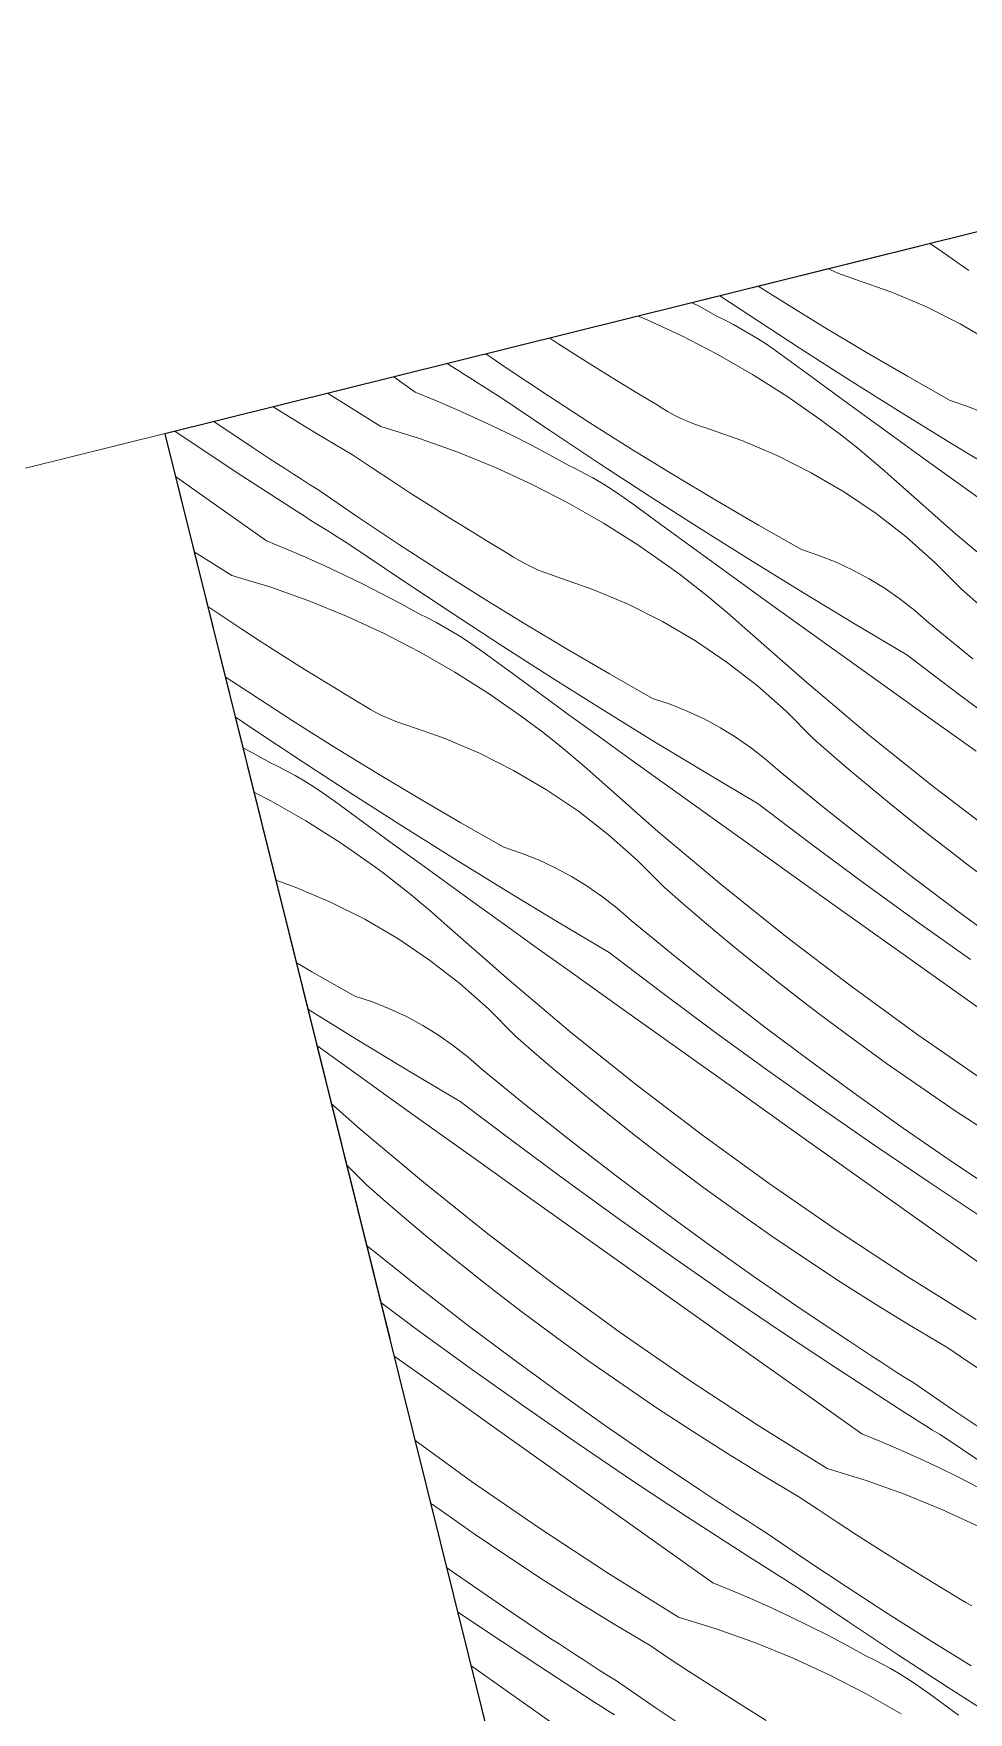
# Model space of a CAD drawing. Header units: millimetres. Extents: x -6376 to 18241, y -2739 to 17970.
# Drawn here: x 3204 to 3746, y 74 to 1047 of the extents above; entities that cross this region are included whole.
import ezdxf

# ---------------------------------------------------------------- set-up
doc = ezdxf.new("R2010")
doc.units = ezdxf.units.MM
doc.header["$MEASUREMENT"] = 0
doc.linetypes.add('Невидимі', pattern=[195.611112, 141.111112, -54.5])
for name, color, linetype in [('101 Стіни', 7, 'Continuous'), ('102 Колони', 7, 'Continuous'), ('103 Балки', 7, 'Continuous')]:
    doc.layers.add(name, color=color, linetype=linetype)
for name, color, linetype, lineweight, true_color in [('101 Стіни_Ном._пера__1', 18, 'Continuous', 25, 0x040404), ('102 Колони_Ном._пера__1', 18, 'Continuous', 25, 0x040404), ('103 Балки_Ном._пера__38', 253, 'Continuous', 13, 0xa4a4a4), ('Двери ARCHICAD_Ном._пера__102', 252, 'Continuous', 5, 0x898989)]:
    doc.layers.add(name, color=color, linetype=linetype, lineweight=lineweight, true_color=true_color)
doc.layers.add('102 Колони_Ном._пера__3', color=255, linetype='Continuous', lineweight=13)

# ---------------------------------------------------------------- blocks, each defined once
blk = doc.blocks.new('Simple Door Opening')
at = {"layer": 'Двери ARCHICAD_Ном._пера__102', "color": 252, "linetype": 'Continuous', "lineweight": 5, "true_color": 0x898989}
blk.add_line((1615, 0), (1615, -540), dxfattribs=at)
blk = doc.blocks.new('Стіна_1', base_point=(-6376.21, -1583.91))
at = {"layer": '101 Стіни_Ном._пера__1', "color": 18, "linetype": 'Continuous', "lineweight": 25, "true_color": 0x040404}
blk.add_line((3280.31, 814.86), (3410.49, 290.79), dxfattribs=at)
at = {"layer": 'Двери ARCHICAD_Ном._пера__102', "color": 252, "linetype": 'Continuous', "lineweight": 5, "true_color": 0x898989, "zscale": 1000, "rotation": 13.95045549855258}
blk.add_blockref('Simple Door Opening', (1712.94, 425.51), dxfattribs=at)
blk = doc.blocks.new('*X34')
at = {"layer": '102 Колони_Ном._пера__3', "color": 255, "linetype": 'Continuous', "lineweight": 13}
for p, q in [((3723.38, 924.92), (3726.69, 922.83)), ((3726.69, 922.83), (3745.99, 909.38)), ((3665.02, 910.13), (3664.63, 910.33)), ((3668.61, 908.5), (3665.02, 910.13)), ((3672.27, 907), (3668.61, 908.5)), ((3675.97, 905.63), (3672.27, 907)), ((3679.72, 904.38), (3675.97, 905.63)), ((3700.66, 897.09), (3679.72, 904.38)), ((3618.47, 883.65), (3601.78, 894.72)), ((3636.76, 892.15), (3623.96, 900.23)), ((3721.09, 888.44), (3700.66, 897.09)), ((3585.69, 890.72), (3589.26, 888.84)), ((3589.26, 888.84), (3600.02, 882.93)), ((3661.1, 877.17), (3636.76, 892.15)), ((3740.91, 878.49), (3721.09, 888.44)), ((3554.39, 882.94), (3557.93, 881.5)), ((3557.93, 881.5), (3579.29, 871.66)), ((3604.84, 880.55), (3600.02, 882.93)), ((3609.62, 878.07), (3604.84, 880.55)), ((3614.33, 875.47), (3609.62, 878.07)), ((3618.98, 872.76), (3614.33, 875.47)), ((3647.72, 864.58), (3618.47, 883.65)), ((3685.62, 862.48), (3661.1, 877.17)), ((3760.04, 867.27), (3740.91, 878.49)), ((3508.47, 866.79), (3503.2, 870.23)), ((3519.69, 859.61), (3508.47, 866.79)), ((3579.29, 871.66), (3600.2, 860.89)), ((3623.56, 869.94), (3618.98, 872.76)), ((3628.08, 867.02), (3623.56, 869.94)), ((3632.53, 863.99), (3628.08, 867.02)), ((3478.61, 852.58), (3466.21, 861.04)), ((3530.96, 852.51), (3519.69, 859.61)), ((3600.2, 860.89), (3620.61, 849.2)), ((3636.9, 860.86), (3632.53, 863.99)), ((3653.76, 848.52), (3636.9, 860.86)), ((3677.12, 845.76), (3647.72, 864.58)), ((3710.31, 848.09), (3685.62, 862.48)), ((3425.28, 838.96), (3412.85, 847.79)), ((3446.55, 853.78), (3443.87, 855.49)), ((3450.5, 851.26), (3446.55, 853.78)), ((3454.45, 848.75), (3450.5, 851.26)), ((3458.4, 846.25), (3454.45, 848.75)), ((3462.36, 843.75), (3458.4, 846.25)), ((3502.4, 836.75), (3478.61, 852.58)), ((3542.28, 845.48), (3530.96, 852.51)), ((3620.61, 849.2), (3640.48, 836.62)), ((3670.64, 836.2), (3653.76, 848.52)), ((3735.17, 833.99), (3710.31, 848.09)), ((3405.31, 819), (3374.45, 838.25)), ((3425.28, 838.96), (3436.63, 834.32)), ((3466.31, 841.26), (3462.36, 843.75)), ((3470.28, 838.77), (3466.31, 841.26)), ((3474.24, 836.28), (3470.28, 838.77)), ((3503.17, 816.74), (3474.24, 836.28)), ((3526.38, 821.2), (3502.4, 836.75)), ((3553.64, 838.54), (3542.28, 845.48)), ((3565.06, 831.68), (3553.64, 838.54)), ((3640.48, 836.62), (3659.78, 823.17)), ((3706.67, 827.18), (3677.12, 845.76)), ((3347.58, 827.58), (3343.06, 830.45)), ((3368.16, 814.94), (3347.58, 827.58)), ((3436.63, 834.32), (3447.91, 829.49)), ((3447.91, 829.49), (3459.11, 824.48)), ((3568.39, 829.56), (3565.06, 831.68)), ((3571.8, 827.56), (3568.39, 829.56)), ((3575.27, 825.68), (3571.8, 827.56)), ((3687.53, 823.91), (3670.64, 836.2)), ((3736.38, 808.84), (3706.67, 827.18)), ((3745.34, 830.58), (3735.17, 833.99)), ((3755.29, 826.59), (3745.34, 830.58)), ((3331.5, 806.6), (3308.66, 821.9)), ((3405.31, 819), (3427.79, 812.08)), ((3459.11, 824.48), (3470.23, 819.29)), ((3470.23, 819.29), (3481.26, 813.91)), ((3550.55, 805.94), (3526.38, 821.2)), ((3578.81, 823.92), (3575.27, 825.68)), ((3582.4, 822.29), (3578.81, 823.92)), ((3586.06, 820.79), (3582.4, 822.29)), ((3589.76, 819.42), (3586.06, 820.79)), ((3593.51, 818.17), (3589.76, 819.42)), ((3614.45, 810.88), (3593.51, 818.17)), ((3665.3, 819.08), (3659.78, 823.17)), ((3670.77, 814.92), (3665.3, 819.08)), ((3704.45, 811.64), (3687.53, 823.91)), ((3292.57, 811.91), (3286.09, 816.3)), ((3324.37, 790.83), (3292.57, 811.91)), ((3388.92, 802.61), (3368.16, 814.94)), ((3427.79, 812.08), (3449.94, 804.17)), ((3481.26, 813.91), (3492.2, 808.36)), ((3492.2, 808.36), (3503.05, 802.63)), ((3532.26, 797.43), (3503.17, 816.74)), ((3634.88, 802.23), (3614.45, 810.88)), ((3676.18, 810.69), (3670.77, 814.92)), ((3681.54, 806.39), (3676.18, 810.69)), ((3721.39, 799.41), (3704.45, 811.64)), ((3766.24, 790.75), (3736.38, 808.84)), ((3336.13, 803.55), (3331.5, 806.6)), ((3340.78, 800.51), (3336.13, 803.55)), ((3345.43, 797.48), (3340.78, 800.51)), ((3350.09, 794.46), (3345.43, 797.48)), ((3399.98, 795.19), (3388.92, 802.61)), ((3449.94, 804.17), (3471.72, 795.29)), ((3503.05, 802.63), (3513.81, 796.72)), ((3561.5, 778.37), (3532.26, 797.43)), ((3574.89, 790.96), (3550.55, 805.94)), ((3654.7, 792.28), (3634.88, 802.23)), ((3686.85, 802.02), (3681.54, 806.39)), ((3692.09, 797.58), (3686.85, 802.02)), ((3697.28, 793.08), (3692.09, 797.58)), ((3738.34, 787.2), (3721.39, 799.41)), ((3306.98, 775.53), (3286.45, 790.12)), ((3356.4, 770.09), (3324.37, 790.83)), ((3354.76, 791.45), (3350.09, 794.46)), ((3359.43, 788.45), (3354.76, 791.45)), ((3364.11, 785.46), (3359.43, 788.45)), ((3411.1, 787.85), (3399.98, 795.19)), ((3422.26, 780.58), (3411.1, 787.85)), ((3471.72, 795.29), (3493.08, 785.45)), ((3518.63, 794.34), (3513.81, 796.72)), ((3523.4, 791.86), (3518.63, 794.34)), ((3528.12, 789.26), (3523.4, 791.86)), ((3532.77, 786.55), (3528.12, 789.26)), ((3599.41, 776.27), (3574.89, 790.96)), ((3673.83, 781.06), (3654.7, 792.28)), ((3702.41, 788.51), (3697.28, 793.08)), ((3738.28, 756.88), (3702.41, 788.51)), ((3368.79, 782.48), (3364.11, 785.46)), ((3392.4, 766.37), (3368.79, 782.48)), ((3433.48, 773.4), (3422.26, 780.58)), ((3493.08, 785.45), (3513.99, 774.68)), ((3537.35, 783.73), (3532.77, 786.55)), ((3541.87, 780.81), (3537.35, 783.73)), ((3546.31, 777.78), (3541.87, 780.81)), ((3590.91, 759.55), (3561.5, 778.37)), ((3692.19, 768.62), (3673.83, 781.06)), ((3755.32, 775.02), (3738.34, 787.2)), ((3339.07, 752.75), (3306.98, 775.53)), ((3360.34, 767.57), (3356.4, 770.09)), ((3444.75, 766.3), (3433.48, 773.4)), ((3513.99, 774.68), (3534.4, 762.99)), ((3550.69, 774.65), (3546.31, 777.78)), ((3567.55, 762.31), (3550.69, 774.65)), ((3624.1, 761.88), (3599.41, 776.27)), ((3709.71, 755.02), (3692.19, 768.62)), ((3364.29, 765.05), (3360.34, 767.57)), ((3368.24, 762.54), (3364.29, 765.05)), ((3372.19, 760.04), (3368.24, 762.54)), ((3376.14, 757.54), (3372.19, 760.04)), ((3416.19, 750.54), (3392.4, 766.37)), ((3456.07, 759.27), (3444.75, 766.3)), ((3467.43, 752.33), (3456.07, 759.27)), ((3534.4, 762.99), (3554.27, 750.41)), ((3584.43, 749.99), (3567.55, 762.31)), ((3620.46, 740.97), (3590.91, 759.55)), ((3648.96, 747.78), (3624.1, 761.88)), ((3339.07, 752.75), (3350.42, 748.11)), ((3380.1, 755.05), (3376.14, 757.54)), ((3384.06, 752.56), (3380.1, 755.05)), ((3388.03, 750.07), (3384.06, 752.56)), ((3416.96, 730.53), (3388.03, 750.07)), ((3440.17, 734.99), (3416.19, 750.54)), ((3478.85, 745.47), (3467.43, 752.33)), ((3554.27, 750.41), (3573.57, 736.96)), ((3601.32, 737.7), (3584.43, 749.99)), ((3726.3, 740.3), (3709.71, 755.02)), ((3774.88, 726.11), (3738.28, 756.88)), ((3319.1, 732.79), (3297.32, 746.37)), ((3350.42, 748.11), (3361.7, 743.28)), ((3361.7, 743.28), (3372.9, 738.27)), ((3482.18, 743.35), (3478.85, 745.47)), ((3485.59, 741.35), (3482.18, 743.35)), ((3489.06, 739.47), (3485.59, 741.35)), ((3492.6, 737.71), (3489.06, 739.47)), ((3650.17, 722.63), (3620.46, 740.97)), ((3659.12, 744.37), (3648.96, 747.78)), ((3669.08, 740.38), (3659.12, 744.37)), ((3678.8, 735.84), (3669.08, 740.38)), ((3741.91, 724.54), (3726.3, 740.3)), ((3319.1, 732.79), (3341.58, 725.87)), ((3372.9, 738.27), (3384.02, 733.08)), ((3384.02, 733.08), (3395.05, 727.7)), ((3446.05, 711.22), (3416.96, 730.53)), ((3464.34, 719.73), (3440.17, 734.99)), ((3496.19, 736.08), (3492.6, 737.71)), ((3499.84, 734.58), (3496.19, 736.08)), ((3503.55, 733.21), (3499.84, 734.58)), ((3507.29, 731.96), (3503.55, 733.21)), ((3528.24, 724.67), (3507.29, 731.96)), ((3579.09, 732.87), (3573.57, 736.96)), ((3584.56, 728.71), (3579.09, 732.87)), ((3618.24, 725.43), (3601.32, 737.7)), ((3688.24, 730.75), (3678.8, 735.84)), ((3697.38, 725.14), (3688.24, 730.75)), ((3341.58, 725.87), (3363.73, 717.96)), ((3395.05, 727.7), (3405.99, 722.15)), ((3405.99, 722.15), (3416.84, 716.41)), ((3488.68, 704.75), (3464.34, 719.73)), ((3548.67, 716.02), (3528.24, 724.67)), ((3589.97, 724.48), (3584.56, 728.71)), ((3595.33, 720.18), (3589.97, 724.48)), ((3600.63, 715.81), (3595.33, 720.18)), ((3635.18, 713.2), (3618.24, 725.43)), ((3680.03, 704.54), (3650.17, 722.63)), ((3706.18, 719.01), (3697.38, 725.14)), ((3752.85, 715.01), (3741.91, 724.54)), ((3313.77, 708.98), (3305.17, 714.75)), ((3363.73, 717.96), (3385.51, 709.08)), ((3416.84, 716.41), (3427.6, 710.51)), ((3432.42, 708.13), (3427.6, 710.51)), ((3475.29, 692.16), (3446.05, 711.22)), ((3568.49, 706.07), (3548.67, 716.02)), ((3605.88, 711.37), (3600.63, 715.81)), ((3611.07, 706.87), (3605.88, 711.37)), ((3652.13, 700.99), (3635.18, 713.2)), ((3714.63, 712.4), (3706.18, 719.01)), ((3722.68, 705.31), (3714.63, 712.4)), ((3324.89, 701.64), (3313.77, 708.98)), ((3336.05, 694.37), (3324.89, 701.64)), ((3385.51, 709.08), (3406.87, 699.24)), ((3437.19, 705.64), (3432.42, 708.13)), ((3441.91, 703.05), (3437.19, 705.64)), ((3446.56, 700.34), (3441.91, 703.05)), ((3451.14, 697.52), (3446.56, 700.34)), ((3513.2, 690.06), (3488.68, 704.75)), ((3587.62, 694.85), (3568.49, 706.07)), ((3616.2, 702.3), (3611.07, 706.87)), ((3652.07, 670.67), (3616.2, 702.3)), ((3669.11, 688.81), (3652.13, 700.99)), ((3710.04, 686.69), (3680.03, 704.54)), ((3748.26, 684.39), (3722.68, 705.31)), ((3347.27, 687.19), (3336.05, 694.37)), ((3406.87, 699.24), (3427.78, 688.47)), ((3455.66, 694.6), (3451.14, 697.52)), ((3460.1, 691.57), (3455.66, 694.6)), ((3464.48, 688.44), (3460.1, 691.57)), ((3504.7, 673.34), (3475.29, 692.16)), ((3605.98, 682.41), (3587.62, 694.85)), ((3358.54, 680.09), (3347.27, 687.19)), ((3427.78, 688.47), (3448.19, 676.78)), ((3481.34, 676.1), (3464.48, 688.44)), ((3537.89, 675.67), (3513.2, 690.06)), ((3623.5, 668.81), (3605.98, 682.41)), ((3686.11, 676.65), (3669.11, 688.81)), ((3740.45, 663.64), (3710.04, 686.69)), ((3329.98, 664.33), (3315.27, 674.12)), ((3369.85, 673.06), (3358.54, 680.09)), ((3381.22, 666.12), (3369.85, 673.06)), ((3448.19, 676.78), (3468.06, 664.2)), ((3498.22, 663.78), (3481.34, 676.1)), ((3534.25, 654.76), (3504.7, 673.34)), ((3562.75, 661.57), (3537.89, 675.67)), ((3718.13, 653.8), (3686.11, 676.65)), ((3353.96, 648.78), (3329.98, 664.33)), ((3392.64, 659.25), (3381.22, 666.12)), ((3468.06, 664.2), (3487.36, 650.75)), ((3515.11, 651.49), (3498.22, 663.78)), ((3572.91, 658.16), (3562.75, 661.57)), ((3640.09, 654.09), (3623.5, 668.81)), ((3688.67, 639.9), (3652.07, 670.67)), ((3771.09, 640.91), (3740.45, 663.64)), ((3395.97, 657.14), (3392.64, 659.25)), ((3399.38, 655.14), (3395.97, 657.14)), ((3402.85, 653.26), (3399.38, 655.14)), ((3406.39, 651.5), (3402.85, 653.26)), ((3563.96, 636.42), (3534.25, 654.76)), ((3582.87, 654.17), (3572.91, 658.16)), ((3592.59, 649.63), (3582.87, 654.17)), ((3655.7, 638.33), (3640.09, 654.09)), ((3750.17, 630.95), (3718.13, 653.8)), ((3330.75, 644.32), (3321.04, 650.88)), ((3359.84, 625.01), (3330.75, 644.32)), ((3378.13, 633.51), (3353.96, 648.78)), ((3409.98, 649.87), (3406.39, 651.5)), ((3413.63, 648.37), (3409.98, 649.87)), ((3417.34, 647), (3413.63, 648.37)), ((3421.08, 645.75), (3417.34, 647)), ((3442.03, 638.46), (3421.08, 645.75)), ((3492.88, 646.66), (3487.36, 650.75)), ((3498.35, 642.5), (3492.88, 646.66)), ((3503.76, 638.27), (3498.35, 642.5)), ((3532.03, 639.22), (3515.11, 651.49)), ((3602.03, 644.54), (3592.59, 649.63)), ((3611.17, 638.93), (3602.03, 644.54)), ((3325.5, 632.91), (3330.63, 630.2)), ((3402.47, 618.54), (3378.13, 633.51)), ((3462.46, 629.81), (3442.03, 638.46)), ((3509.12, 633.97), (3503.76, 638.27)), ((3514.42, 629.6), (3509.12, 633.97)), ((3548.97, 626.99), (3532.03, 639.22)), ((3593.82, 618.33), (3563.96, 636.42)), ((3619.97, 632.8), (3611.17, 638.93)), ((3628.42, 626.19), (3619.97, 632.8)), ((3666.64, 628.8), (3655.7, 638.33)), ((3725.99, 610.01), (3688.67, 639.9)), ((3330.63, 630.2), (3341.38, 624.3)), ((3346.21, 621.92), (3341.38, 624.3)), ((3389.08, 605.95), (3359.84, 625.01)), ((3482.28, 619.86), (3462.46, 629.81)), ((3519.67, 625.16), (3514.42, 629.6)), ((3524.86, 620.66), (3519.67, 625.16)), ((3565.92, 614.78), (3548.97, 626.99)), ((3636.47, 619.1), (3628.42, 626.19)), ((3677.67, 619.38), (3666.64, 628.8)), ((3350.98, 619.43), (3346.21, 621.92)), ((3355.7, 616.84), (3350.98, 619.43)), ((3360.34, 614.13), (3355.7, 616.84)), ((3364.93, 611.31), (3360.34, 614.13)), ((3426.99, 603.85), (3402.47, 618.54)), ((3501.41, 608.64), (3482.28, 619.86)), ((3529.99, 616.09), (3524.86, 620.66)), ((3565.86, 584.46), (3529.99, 616.09)), ((3582.9, 602.6), (3565.92, 614.78)), ((3623.83, 600.48), (3593.82, 618.33)), ((3662.05, 598.18), (3636.47, 619.1)), ((3688.78, 610.05), (3677.67, 619.38)), ((3331.88, 607.25), (3341.57, 602.26)), ((3369.45, 608.39), (3364.93, 611.31)), ((3373.89, 605.36), (3369.45, 608.39)), ((3378.27, 602.23), (3373.89, 605.36)), ((3418.49, 587.13), (3389.08, 605.95)), ((3451.68, 589.46), (3426.99, 603.85)), ((3519.77, 596.2), (3501.41, 608.64)), ((3699.98, 600.82), (3688.78, 610.05)), ((3764, 581), (3725.99, 610.01)), ((3341.57, 602.26), (3361.98, 590.57)), ((3395.13, 589.89), (3378.27, 602.23)), ((3537.29, 582.6), (3519.77, 596.2)), ((3599.9, 590.44), (3582.9, 602.6)), ((3654.24, 577.43), (3623.83, 600.48)), ((3687.91, 577.61), (3662.05, 598.18)), ((3711.26, 591.7), (3699.98, 600.82)), ((3361.98, 590.57), (3381.85, 577.99)), ((3412, 577.57), (3395.13, 589.89)), ((3448.04, 568.55), (3418.49, 587.13)), ((3476.54, 575.36), (3451.68, 589.46)), ((3602.46, 553.69), (3565.86, 584.46)), ((3631.92, 567.58), (3599.9, 590.44)), ((3722.62, 582.67), (3711.26, 591.7)), ((3381.85, 577.99), (3401.14, 564.54)), ((3428.9, 565.28), (3412, 577.57)), ((3486.7, 571.94), (3476.54, 575.36)), ((3553.88, 567.88), (3537.29, 582.6)), ((3684.88, 554.7), (3654.24, 577.43)), ((3714.06, 557.4), (3687.91, 577.61)), ((3734.06, 573.75), (3722.62, 582.67)), ((3745.59, 564.94), (3734.06, 573.75)), ((3406.67, 560.45), (3401.14, 564.54)), ((3445.82, 553.01), (3428.9, 565.28)), ((3477.75, 550.21), (3448.04, 568.55)), ((3496.66, 567.96), (3486.7, 571.94)), ((3506.38, 563.42), (3496.66, 567.96)), ((3569.49, 552.12), (3553.88, 567.88)), ((3663.96, 544.74), (3631.92, 567.58)), ((3764.94, 550.49), (3745.59, 564.94)), ((3355.82, 552.25), (3344.57, 556.17)), ((3412.14, 556.29), (3406.67, 560.45)), ((3417.55, 552.06), (3412.14, 556.29)), ((3515.82, 558.33), (3506.38, 563.42)), ((3524.96, 552.72), (3515.82, 558.33)), ((3715.77, 532.3), (3684.88, 554.7)), ((3740.47, 537.54), (3714.06, 557.4)), ((3376.24, 543.6), (3355.82, 552.25)), ((3422.91, 547.76), (3417.55, 552.06)), ((3428.21, 543.39), (3422.91, 547.76)), ((3462.76, 540.78), (3445.82, 553.01)), ((3507.61, 532.12), (3477.75, 550.21)), ((3533.76, 546.59), (3524.96, 552.72)), ((3542.21, 539.98), (3533.76, 546.59)), ((3580.43, 542.59), (3569.49, 552.12)), ((3639.78, 523.8), (3602.46, 553.69)), ((3696, 521.91), (3663.96, 544.74)), ((3396.07, 533.65), (3376.24, 543.6)), ((3433.46, 538.95), (3428.21, 543.39)), ((3438.65, 534.45), (3433.46, 538.95)), ((3479.71, 528.57), (3462.76, 540.78)), ((3550.26, 532.89), (3542.21, 539.98)), ((3591.46, 533.16), (3580.43, 542.59)), ((3767.15, 518.05), (3740.47, 537.54)), ((3415.2, 522.43), (3396.07, 533.65)), ((3443.78, 529.88), (3438.65, 534.45)), ((3479.65, 498.25), (3443.78, 529.88)), ((3496.69, 516.38), (3479.71, 528.57)), ((3537.62, 514.27), (3507.61, 532.12)), ((3575.84, 511.97), (3550.26, 532.89)), ((3602.57, 523.84), (3591.46, 533.16)), ((3746.89, 510.22), (3715.77, 532.3)), ((3433.56, 509.99), (3415.2, 522.43)), ((3513.68, 504.23), (3496.69, 516.38)), ((3613.77, 514.61), (3602.57, 523.84)), ((3677.79, 494.79), (3639.78, 523.8)), ((3728.05, 499.08), (3696, 521.91)), ((3365.47, 503.25), (3356.4, 508.53)), ((3451.08, 496.39), (3433.56, 509.99)), ((3568.02, 491.22), (3537.62, 514.27)), ((3601.7, 491.4), (3575.84, 511.97)), ((3625.05, 505.48), (3613.77, 514.61)), ((3390.33, 489.15), (3365.47, 503.25)), ((3467.67, 481.67), (3451.08, 496.39)), ((3516.25, 467.48), (3479.65, 498.25)), ((3545.71, 481.37), (3513.68, 504.23)), ((3636.41, 496.46), (3625.05, 505.48)), ((3647.85, 487.54), (3636.41, 496.46)), ((3760.11, 476.27), (3728.05, 499.08)), ((3400.49, 485.73), (3390.33, 489.15)), ((3598.67, 468.49), (3568.02, 491.22)), ((3627.85, 471.19), (3601.7, 491.4)), ((3659.38, 478.72), (3647.85, 487.54)), ((3716.48, 466.68), (3677.79, 494.79)), ((3391.54, 464), (3363.1, 481.55)), ((3410.45, 481.75), (3400.49, 485.73)), ((3420.17, 477.21), (3410.45, 481.75)), ((3429.61, 472.12), (3420.17, 477.21)), ((3483.27, 465.91), (3467.67, 481.67)), ((3577.74, 458.53), (3545.71, 481.37)), ((3678.73, 464.28), (3659.38, 478.72)), ((3438.75, 466.51), (3429.61, 472.12)), ((3553.57, 437.59), (3516.25, 467.48)), ((3629.56, 446.09), (3598.67, 468.49)), ((3654.26, 451.33), (3627.85, 471.19)), ((3376.55, 454.57), (3368.33, 460.5)), ((3421.4, 445.91), (3391.54, 464)), ((3447.55, 460.38), (3438.75, 466.51)), ((3455.99, 453.77), (3447.55, 460.38)), ((3494.22, 456.38), (3483.27, 465.91)), ((3609.79, 435.7), (3577.74, 458.53)), ((3698.3, 450.13), (3678.73, 464.28)), ((3755.82, 439.5), (3716.48, 466.68)), ((3393.5, 442.36), (3376.55, 454.57)), ((3464.05, 446.68), (3455.99, 453.77)), ((3505.25, 446.95), (3494.22, 456.38)), ((3680.94, 431.83), (3654.26, 451.33)), ((3718.08, 436.28), (3698.3, 450.13)), ((3410.48, 430.17), (3393.5, 442.36)), ((3451.41, 428.06), (3421.4, 445.91)), ((3489.63, 425.76), (3464.05, 446.68)), ((3516.36, 437.63), (3505.25, 446.95)), ((3527.56, 428.4), (3516.36, 437.63)), ((3591.58, 408.58), (3553.57, 437.59)), ((3660.68, 424.01), (3629.56, 446.09)), ((3427.47, 418.02), (3410.48, 430.17)), ((3481.81, 405.01), (3451.41, 428.06)), ((3538.84, 419.27), (3527.56, 428.4)), ((3641.84, 412.87), (3609.79, 435.7)), ((3707.89, 412.7), (3680.94, 431.83)), ((3738.06, 422.73), (3718.08, 436.28)), ((3393.44, 412.04), (3376.7, 426.79)), ((3515.49, 405.19), (3489.63, 425.76)), ((3550.2, 410.25), (3538.84, 419.27)), ((3692.04, 402.27), (3660.68, 424.01)), ((3758.25, 409.47), (3738.06, 422.73)), ((3430.04, 381.27), (3393.44, 412.04)), ((3459.5, 395.16), (3427.47, 418.02)), ((3561.64, 401.33), (3550.2, 410.25)), ((3630.27, 380.47), (3591.58, 408.58)), ((3673.9, 390.06), (3641.84, 412.87)), ((3735.09, 393.94), (3707.89, 412.7)), ((3512.46, 382.28), (3481.81, 405.01)), ((3541.64, 384.98), (3515.49, 405.19)), ((3573.17, 392.51), (3561.64, 401.33)), ((3723.62, 380.85), (3692.04, 402.27)), ((3397.06, 379.7), (3385.5, 391.38)), ((3491.53, 372.32), (3459.5, 395.16)), ((3592.52, 378.07), (3573.17, 392.51)), ((3705.96, 367.26), (3673.9, 390.06)), ((3762.55, 375.55), (3735.09, 393.94)), ((3408.01, 370.17), (3397.06, 379.7)), ((3467.36, 351.38), (3430.04, 381.27)), ((3543.35, 359.88), (3512.46, 382.28)), ((3568.05, 365.12), (3541.64, 384.98)), ((3669.61, 353.29), (3630.27, 380.47)), ((3755.43, 359.78), (3723.62, 380.85)), ((3419.04, 360.74), (3408.01, 370.17)), ((3523.58, 349.49), (3491.53, 372.32)), ((3612.09, 363.92), (3592.52, 378.07)), ((3430.15, 351.42), (3419.04, 360.74)), ((3574.47, 337.8), (3543.35, 359.88)), ((3594.73, 345.62), (3568.05, 365.12)), ((3631.87, 350.07), (3612.09, 363.92)), ((3738.04, 344.48), (3705.96, 367.26)), ((3441.35, 342.19), (3430.15, 351.42)), ((3505.37, 322.37), (3467.36, 351.38)), ((3651.85, 336.52), (3631.87, 350.07)), ((3709.58, 327.04), (3669.61, 353.29)), ((3403.42, 339.55), (3397.09, 344.73)), ((3452.63, 333.06), (3441.35, 342.19)), ((3555.63, 326.66), (3523.58, 349.49)), ((3621.68, 326.49), (3594.73, 345.62)), ((3770.12, 321.7), (3738.04, 344.48)), ((3429.28, 318.98), (3403.42, 339.55)), ((3463.99, 324.04), (3452.63, 333.06)), ((3605.83, 316.06), (3574.47, 337.8)), ((3672.04, 323.26), (3651.85, 336.52)), ((3475.43, 315.12), (3463.99, 324.04)), ((3544.06, 294.26), (3505.37, 322.37)), ((3587.68, 303.85), (3555.63, 326.66)), ((3648.88, 307.73), (3621.68, 326.49)), ((3692.42, 310.31), (3672.04, 323.26)), ((3750.15, 301.74), (3709.58, 327.04)), ((3426.25, 296.07), (3405.32, 311.59)), ((3455.43, 298.77), (3429.28, 318.98)), ((3486.96, 306.3), (3475.43, 315.12)), ((3637.41, 294.64), (3605.83, 316.06)), ((3506.31, 291.86), (3486.96, 306.3)), ((3619.75, 281.05), (3587.68, 303.85)), ((3676.34, 289.34), (3648.88, 307.73)), ((3713, 297.68), (3692.42, 310.31)), ((3457.14, 273.67), (3426.25, 296.07)), ((3481.84, 278.91), (3455.43, 298.77)), ((3525.88, 277.71), (3506.31, 291.86)), ((3583.4, 267.08), (3544.06, 294.26)), ((3669.22, 273.57), (3637.41, 294.64)), ((3733.76, 285.35), (3713, 297.68)), ((3680.98, 286.29), (3676.34, 289.34)), ((3685.62, 283.25), (3680.98, 286.29)), ((3690.27, 280.21), (3685.62, 283.25)), ((3744.83, 277.93), (3733.76, 285.35)), ((3437.37, 263.28), (3413.01, 280.63)), ((3488.26, 251.59), (3457.14, 273.67)), ((3508.52, 259.41), (3481.84, 278.91)), ((3545.66, 263.86), (3525.88, 277.71)), ((3651.83, 258.27), (3619.75, 281.05)), ((3701.24, 252.82), (3669.22, 273.57)), ((3694.93, 277.19), (3690.27, 280.21)), ((3699.6, 274.18), (3694.93, 277.19)), ((3704.27, 271.18), (3699.6, 274.18)), ((3755.94, 270.58), (3744.83, 277.93)), ((3469.42, 240.45), (3437.37, 263.28)), ((3565.64, 250.3), (3545.66, 263.86)), ((3623.37, 240.83), (3583.4, 267.08)), ((3708.95, 268.19), (3704.27, 271.18)), ((3713.63, 265.22), (3708.95, 268.19)), ((3737.24, 249.1), (3713.63, 265.22)), ((3535.47, 240.28), (3508.52, 259.41)), ((3683.91, 235.49), (3651.83, 258.27)), ((3519.62, 229.85), (3488.26, 251.59)), ((3585.83, 237.05), (3565.64, 250.3)), ((3705.19, 250.31), (3701.24, 252.82)), ((3709.13, 247.79), (3705.19, 250.31)), ((3713.08, 245.28), (3709.13, 247.79)), ((3717.03, 242.78), (3713.08, 245.28)), ((3761.04, 233.27), (3737.24, 249.1)), ((3501.47, 217.64), (3469.42, 240.45)), ((3562.67, 221.52), (3535.47, 240.28)), ((3606.21, 224.1), (3585.83, 237.05)), ((3663.94, 215.53), (3623.37, 240.83)), ((3683.91, 235.49), (3695.27, 230.85)), ((3720.99, 240.28), (3717.03, 242.78)), ((3724.94, 237.78), (3720.99, 240.28)), ((3728.91, 235.29), (3724.94, 237.78)), ((3732.87, 232.81), (3728.91, 235.29)), ((3457.85, 208.05), (3425.14, 231.81)), ((3551.2, 208.43), (3519.62, 229.85)), ((3626.79, 211.46), (3606.21, 224.1)), ((3695.27, 230.85), (3706.55, 226.02)), ((3706.55, 226.02), (3717.75, 221.01)), ((3761.8, 213.27), (3732.87, 232.81)), ((3533.54, 194.84), (3501.47, 217.64)), ((3590.13, 203.13), (3562.67, 221.52)), ((3663.94, 215.53), (3686.42, 208.61)), ((3717.75, 221.01), (3728.86, 215.81)), ((3728.86, 215.81), (3739.89, 210.44)), ((3497.19, 180.87), (3457.85, 208.05)), ((3583.01, 187.36), (3551.2, 208.43)), ((3647.55, 199.14), (3626.79, 211.46)), ((3686.42, 208.61), (3708.57, 200.7)), ((3739.89, 210.44), (3750.83, 204.88)), ((3439.67, 191.5), (3434.16, 195.48)), ((3565.61, 172.06), (3533.54, 194.84)), ((3594.77, 200.08), (3590.13, 203.13)), ((3599.41, 197.04), (3594.77, 200.08)), ((3604.06, 194), (3599.41, 197.04)), ((3658.62, 191.72), (3647.55, 199.14)), ((3708.57, 200.7), (3730.35, 191.81)), ((3459.45, 177.65), (3439.67, 191.5)), ((3615.03, 166.61), (3583.01, 187.36)), ((3608.72, 190.98), (3604.06, 194)), ((3613.39, 187.97), (3608.72, 190.98)), ((3618.06, 184.97), (3613.39, 187.97)), ((3622.74, 181.98), (3618.06, 184.97)), ((3669.73, 184.37), (3658.62, 191.72)), ((3730.35, 191.81), (3751.71, 181.98)), ((3479.43, 164.09), (3459.45, 177.65)), ((3537.16, 154.62), (3497.19, 180.87)), ((3627.42, 179.01), (3622.74, 181.98)), ((3651.03, 162.89), (3627.42, 179.01)), ((3680.9, 177.11), (3669.73, 184.37)), ((3692.11, 169.93), (3680.9, 177.11)), ((3597.7, 149.28), (3565.61, 172.06)), ((3618.97, 164.09), (3615.03, 166.61)), ((3703.38, 162.82), (3692.11, 169.93)), ((3449.26, 154.07), (3443.42, 158.22)), ((3499.62, 150.84), (3479.43, 164.09)), ((3622.92, 161.58), (3618.97, 164.09)), ((3626.87, 159.07), (3622.92, 161.58)), ((3630.82, 156.57), (3626.87, 159.07)), ((3634.78, 154.07), (3630.82, 156.57)), ((3674.82, 147.06), (3651.03, 162.89)), ((3714.7, 155.8), (3703.38, 162.82)), ((3726.06, 148.86), (3714.7, 155.8)), ((3476.46, 135.31), (3449.26, 154.07)), ((3520, 137.89), (3499.62, 150.84)), ((3577.73, 129.32), (3537.16, 154.62)), ((3597.7, 149.28), (3609.06, 144.64)), ((3638.73, 151.57), (3634.78, 154.07)), ((3642.7, 149.08), (3638.73, 151.57)), ((3646.66, 146.6), (3642.7, 149.08)), ((3675.59, 127.06), (3646.66, 146.6)), ((3698.81, 131.52), (3674.82, 147.06)), ((3737.48, 141.99), (3726.06, 148.86)), ((3540.58, 125.25), (3520, 137.89)), ((3609.06, 144.64), (3620.34, 139.81)), ((3620.34, 139.81), (3631.54, 134.8)), ((3740.81, 139.87), (3737.48, 141.99)), ((3744.22, 137.87), (3740.81, 139.87)), ((3747.69, 136), (3744.22, 137.87)), ((3464.99, 122.22), (3449.81, 132.52)), ((3503.92, 116.92), (3476.46, 135.31)), ((3577.73, 129.32), (3600.21, 122.4)), ((3631.54, 134.8), (3642.65, 129.6)), ((3642.65, 129.6), (3653.68, 124.23)), ((3704.68, 107.75), (3675.59, 127.06)), ((3722.97, 116.25), (3698.81, 131.52)), ((3496.79, 101.14), (3464.99, 122.22)), ((3508.56, 113.87), (3503.92, 116.92)), ((3561.34, 112.93), (3540.58, 125.25)), ((3600.21, 122.4), (3622.36, 114.49)), ((3653.68, 124.23), (3664.62, 118.67)), ((3664.62, 118.67), (3675.47, 112.94)), ((3513.2, 110.83), (3508.56, 113.87)), ((3517.85, 107.79), (3513.2, 110.83)), ((3522.51, 104.77), (3517.85, 107.79)), ((3572.41, 105.51), (3561.34, 112.93)), ((3622.36, 114.49), (3644.14, 105.6)), ((3675.47, 112.94), (3686.23, 107.03)), ((3691.05, 104.66), (3686.23, 107.03)), ((3733.93, 88.69), (3704.68, 107.75)), ((3747.31, 101.28), (3722.97, 116.25)), ((3479.4, 85.85), (3457.54, 101.38)), ((3528.82, 80.4), (3496.79, 101.14)), ((3527.18, 101.76), (3522.51, 104.77)), ((3531.85, 98.76), (3527.18, 101.76)), ((3536.53, 95.77), (3531.85, 98.76)), ((3583.52, 98.16), (3572.41, 105.51)), ((3594.68, 90.9), (3583.52, 98.16)), ((3644.14, 105.6), (3665.5, 95.77)), ((3695.83, 102.17), (3691.05, 104.66)), ((3700.54, 99.57), (3695.83, 102.17)), ((3705.19, 96.87), (3700.54, 99.57)), ((3541.21, 92.8), (3536.53, 95.77)), ((3564.82, 76.68), (3541.21, 92.8)), ((3605.9, 83.72), (3594.68, 90.9)), ((3665.5, 95.77), (3686.41, 84.99)), ((3709.77, 94.05), (3705.19, 96.87)), ((3714.29, 91.13), (3709.77, 94.05)), ((3718.74, 88.1), (3714.29, 91.13)), ((3723.11, 84.97), (3718.74, 88.1)), ((3763.33, 69.86), (3733.93, 88.69)), ((3511.49, 63.07), (3479.4, 85.85)), ((3532.76, 77.88), (3528.82, 80.4)), ((3536.71, 75.37), (3532.76, 77.88)), ((3617.17, 76.61), (3605.9, 83.72)), ((3686.41, 84.99), (3706.82, 73.3)), ((3739.97, 72.62), (3723.11, 84.97)), ((3540.66, 72.86), (3536.71, 75.37)), ((3588.61, 60.85), (3564.82, 76.68)), ((3628.49, 69.59), (3617.17, 76.61))]:
    blk.add_line(p, q, dxfattribs=at)
blk = doc.blocks.new('Колона_2', base_point=(3803.71, 501.81))
at = {"layer": '102 Колони_Ном._пера__1', "color": 18, "linetype": 'Continuous', "lineweight": 25, "true_color": 0x040404, "flags": 128}
blk.add_lwpolyline([(3487.64, -19.77), (4327.12, 188.76), (4119.79, 1023.4), (3280.31, 814.86)], close=True, dxfattribs=at)
at = {"layer": '102 Колони', "color": 18, "lineweight": 25, "true_color": 0x040404}
blk.add_blockref('*X34', (0, 0), dxfattribs=at)
blk = doc.blocks.new('Балка_1', base_point=(18007.37, 4246.52))
at = {"layer": '103 Балки_Ном._пера__38', "color": 253, "linetype": 'Невидимі', "lineweight": 13, "true_color": 0xa4a4a4}
blk.add_line((17954.33, 4460.03), (-6376.21, -1583.91), dxfattribs=at)

msp = doc.modelspace()

# ---------------------------------------------------------------- block references
at = {"layer": '101 Стіни', "color": 18, "lineweight": 25, "true_color": 0x040404}
msp.add_blockref('Стіна_1', (-6376.21, -1583.91), dxfattribs=at)
at = {"layer": '102 Колони', "color": 18, "lineweight": 25, "true_color": 0x040404}
msp.add_blockref('Колона_2', (3803.71, 501.81), dxfattribs=at)
at = {"layer": '103 Балки', "color": 253, "lineweight": 13, "true_color": 0xa4a4a4}
msp.add_blockref('Балка_1', (18007.37, 4246.52), dxfattribs=at)

doc.saveas('drawing.dxf')
